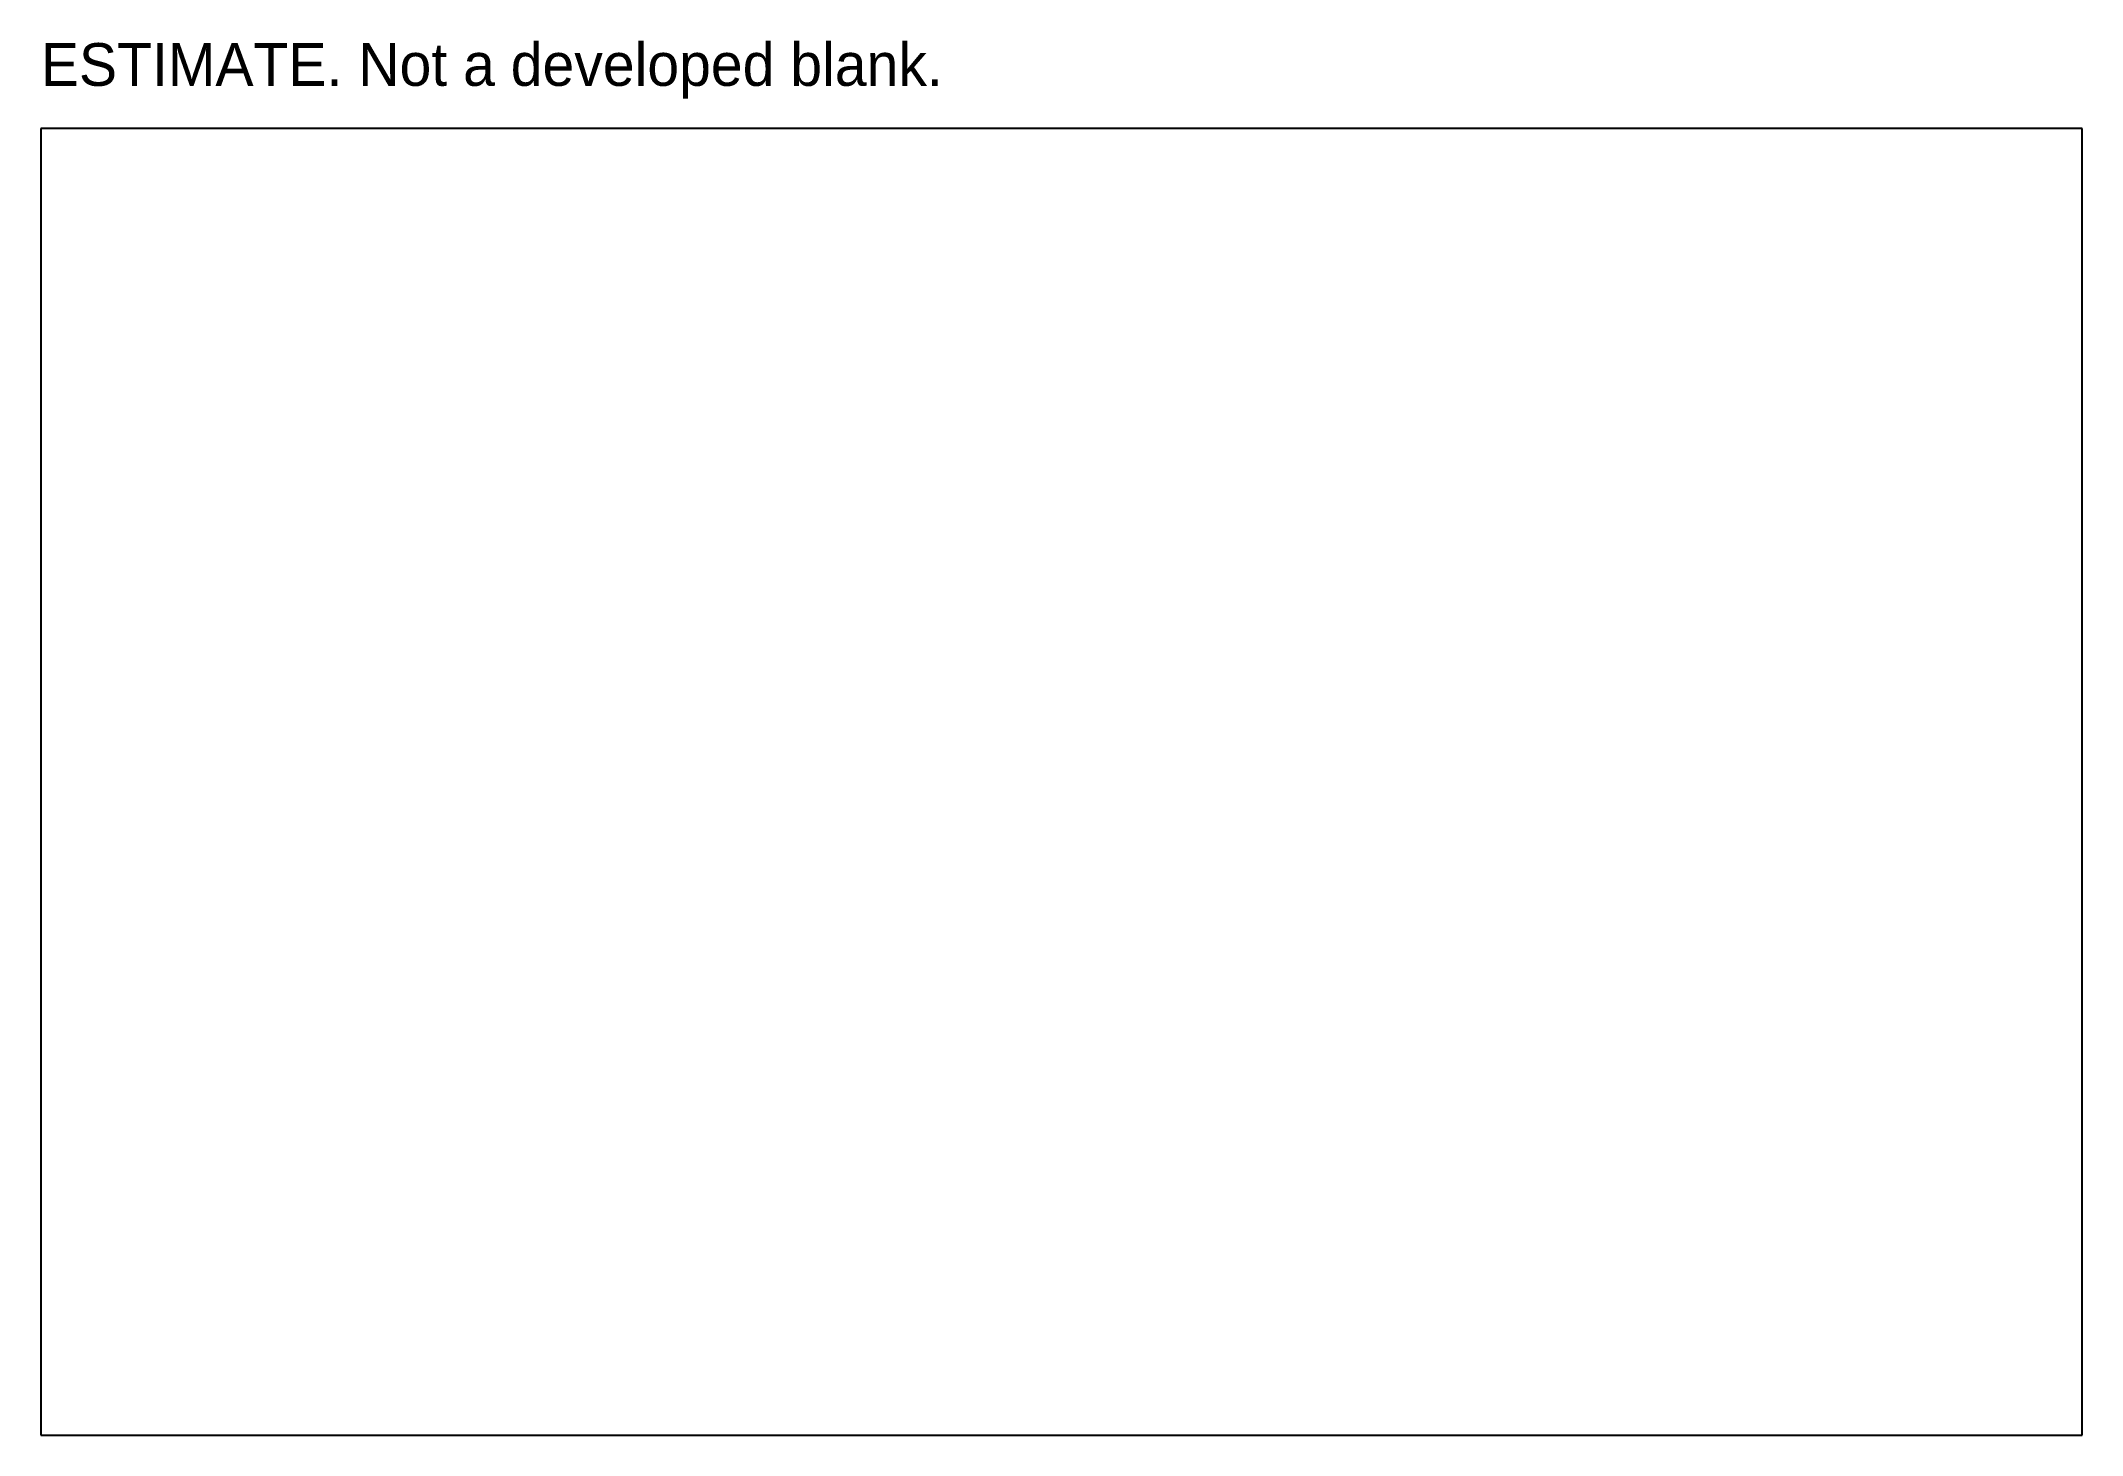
# Model space of a CAD drawing. Header units: millimetres. Extents: x 0 to 1911, y 0 to 1305.
import ezdxf

# ---------------------------------------------------------------- set-up
doc = ezdxf.new("R2010")
doc.units = ezdxf.units.MM

msp = doc.modelspace()

# ---------------------------------------------------------------- linework, layer by layer
at = {"layer": 'ENVELOPE'}
for p, q in [((1911, 1223), (0, 1223)), ((0, 1223), (0, 0)), ((1911, 0), (1911, 1223)), ((0, 0), (1911, 0))]:
    msp.add_line(p, q, dxfattribs=at)

# ---------------------------------------------------------------- texts
at = {"layer": 'NOTE'}
msp.add_text('ESTIMATE. Not a developed blank.', height=40, dxfattribs=at).set_placement((0, 1263))

doc.saveas('drawing.dxf')
